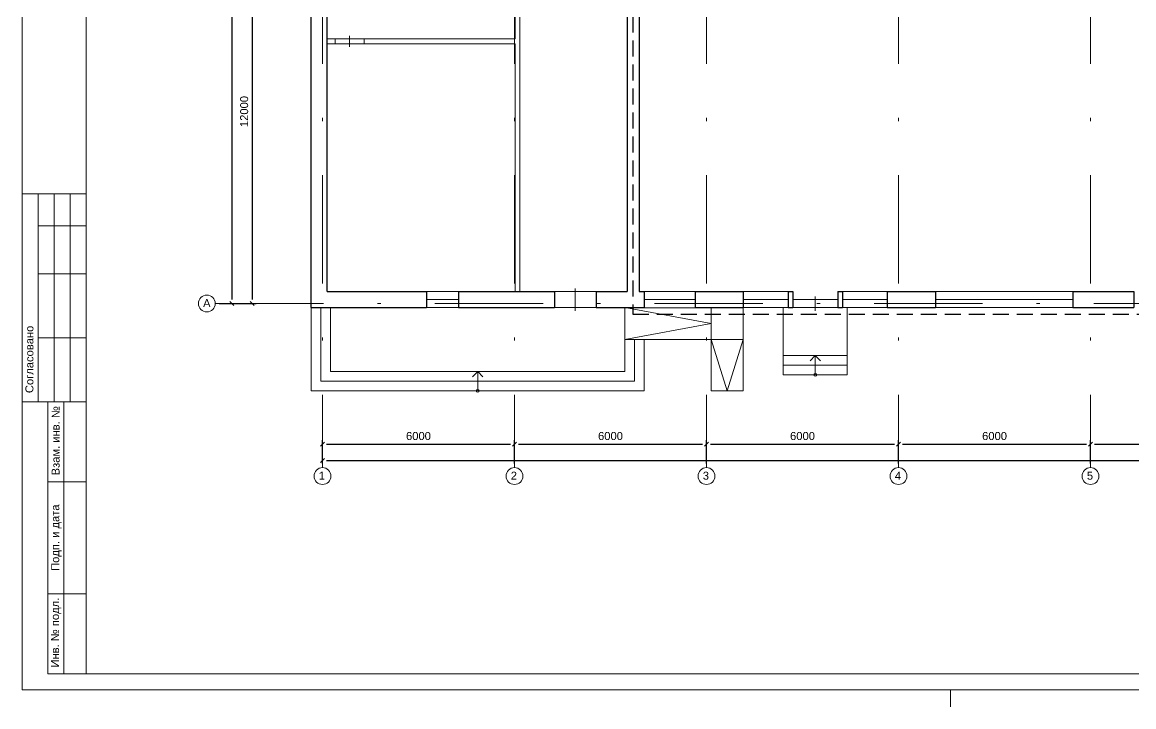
# Model space of a CAD drawing. Header units: metres. Extents: x -136 to 149, y -320 to -175.
# Drawn here: x -136.14 to -101.41, y -320.14 to -298.74 of the extents above; entities that cross this region are included whole.
import ezdxf
from ezdxf.enums import TextEntityAlignment as Align

# ---------------------------------------------------------------- set-up
doc = ezdxf.new("R2010")
doc.units = ezdxf.units.M
doc.header["$MEASUREMENT"] = 0
doc.linetypes.add('( Dashed )', pattern=[0.75, 0.5, -0.25])
doc.linetypes.add('DGN Style 4', pattern=[6.767072, 3.381423, -1.690711, 0.004227, -1.690711])
doc.layers.get('Defpoints').update_dxf_attribs({"lineweight": 0})
doc.styles.get("Standard").update_dxf_attribs({"font": 'cs_gost2304.shx'})
doc.styles.add('Style-Arial', font='arial.ttf')
doc.dimstyles.get("Standard").update_dxf_attribs({"dimtxt": 0.18, "dimasz": 0.18, "dimexe": 0.18, "dimexo": 0.0625, "dimgap": 0.09, "dimtad": 0, "dimtih": 1, "dimtoh": 1, "dimdec": 4, "dimzin": 0, "dimdsep": 46, "dimtxsty": 'Standard', "dimcen": 0.09, "dimadec": 0, "dimazin": 0, "dimtfac": 1, "dimtdec": 4, "dimtofl": 0, "dimtmove": 0, "dimatfit": 3, "dimfxl": 1, "dimtolj": 1, "dimtzin": 0, "dimarcsym": 0})

# ---------------------------------------------------------------- blocks, each defined once
blk = doc.blocks.new('*U394')
at = {"color": 7, "linetype": 'Continuous', "lineweight": 0}
for p in [(-0.164, 0.159), (0, -0.277), (0.164, 0.159)]:
    blk.add_line(p, (0, 0.323), dxfattribs=at)
blk.add_circle((0, -0.277), 0.0461, dxfattribs=at)
blk = doc.blocks.new('_Oblique-1')
at = {"color": 0, "linetype": 'ByBlock', "lineweight": -2}
blk.add_line((0.5, 0.5), (-0.5, -0.5), dxfattribs=at)
blk = doc.blocks.new('*D396')
at = {"color": 0, "linetype": 'Continuous', "lineweight": -2, "transparency": 16777216}
for p, q in [((-129.988, -282.935), (-129.467, -282.935)), ((-129.592, -283.06), (-129.592, -307.41)), ((-129.988, -307.535), (-129.467, -307.535))]:
    blk.add_line(p, q, dxfattribs=at)
at = {"layer": 'Defpoints', "color": 0, "linetype": 'Continuous', "lineweight": 30, "transparency": 16777216}
for p in [(-130.113, -282.935), (-130.113, -307.535), (-129.592, -307.535)]:
    blk.add_point(p, dxfattribs=at)
at = {"color": 0, "linetype": 'Continuous', "lineweight": -2, "transparency": 16777216, "xscale": 0.125, "yscale": 0.125, "zscale": 0.125}
for p, rotation in [((-129.592, -282.935), 90), ((-129.592, -307.535), 270)]:
    blk.add_blockref('_Oblique-1', p, dxfattribs=dict(at, rotation=rotation))
at = {"color": 0, "linetype": 'Continuous', "lineweight": 0, "transparency": 16777216, "insert": (-129.845, -295.235), "char_height": 0.25, "attachment_point": 5, "rotation": 90, "style": 'Style-Arial'}
blk.add_mtext('\\A1;24600', dxfattribs=at)
blk = doc.blocks.new('*D398')
at = {"color": 0, "linetype": 'Continuous', "lineweight": -2, "transparency": 16777216}
for p, q in [((-129.988, -295.535), (-128.83, -295.535)), ((-128.955, -295.66), (-128.955, -307.41)), ((-129.988, -307.535), (-128.83, -307.535))]:
    blk.add_line(p, q, dxfattribs=at)
at = {"layer": 'Defpoints', "color": 0, "linetype": 'Continuous', "lineweight": 30, "transparency": 16777216}
for p in [(-130.113, -295.535), (-130.113, -307.535), (-128.955, -307.535)]:
    blk.add_point(p, dxfattribs=at)
at = {"color": 0, "linetype": 'Continuous', "lineweight": -2, "transparency": 16777216, "xscale": 0.125, "yscale": 0.125, "zscale": 0.125}
for p, rotation in [((-128.955, -295.535), 90), ((-128.955, -307.535), 270)]:
    blk.add_blockref('_Oblique-1', p, dxfattribs=dict(at, rotation=rotation))
at = {"color": 0, "linetype": 'Continuous', "lineweight": 0, "transparency": 16777216, "insert": (-129.208, -301.535), "char_height": 0.25, "attachment_point": 5, "rotation": 90, "style": 'Style-Arial'}
blk.add_mtext('\\A1;12000', dxfattribs=at)
blk = doc.blocks.new('*D400')
at = {"color": 0, "linetype": 'Continuous', "lineweight": -2, "transparency": 16777216}
for p, q in [((-126.763, -312.54), (-126.763, -312.317)), ((-126.638, -312.442), (-72.888, -312.442)), ((-72.763, -312.54), (-72.763, -312.317))]:
    blk.add_line(p, q, dxfattribs=at)
at = {"layer": 'Defpoints', "color": 0, "linetype": 'Continuous', "lineweight": 30, "transparency": 16777216}
for p in [(-72.763, -312.442), (-126.763, -312.665), (-72.763, -312.665)]:
    blk.add_point(p, dxfattribs=at)
at = {"color": 0, "linetype": 'Continuous', "lineweight": -2, "transparency": 16777216, "xscale": 0.125, "yscale": 0.125, "zscale": 0.125, "rotation": 180}
blk.add_blockref('_Oblique-1', (-126.763, -312.442), dxfattribs=at)
at = {"color": 0, "linetype": 'Continuous', "lineweight": -2, "transparency": 16777216, "xscale": 0.125, "yscale": 0.125, "zscale": 0.125}
blk.add_blockref('_Oblique-1', (-72.763, -312.442), dxfattribs=at)
at = {"color": 0, "linetype": 'Continuous', "lineweight": 0, "transparency": 16777216, "insert": (-99.763, -312.19), "char_height": 0.25, "attachment_point": 5, "style": 'Style-Arial'}
blk.add_mtext('\\A1;54000', dxfattribs=at)
blk = doc.blocks.new('*D409')
at = {"color": 0, "linetype": 'Continuous', "lineweight": -2, "transparency": 16777216}
for p, q in [((-126.763, -312.54), (-126.763, -311.806)), ((-120.763, -312.54), (-120.763, -311.806)), ((-126.638, -311.931), (-120.888, -311.931))]:
    blk.add_line(p, q, dxfattribs=at)
at = {"layer": 'Defpoints', "color": 0, "linetype": 'Continuous', "lineweight": 30, "transparency": 16777216}
for p in [(-120.763, -311.931), (-126.763, -312.665), (-120.763, -312.665)]:
    blk.add_point(p, dxfattribs=at)
at = {"color": 0, "linetype": 'Continuous', "lineweight": -2, "transparency": 16777216, "xscale": 0.125, "yscale": 0.125, "zscale": 0.125, "rotation": 180}
blk.add_blockref('_Oblique-1', (-126.763, -311.931), dxfattribs=at)
at = {"color": 0, "linetype": 'Continuous', "lineweight": -2, "transparency": 16777216, "xscale": 0.125, "yscale": 0.125, "zscale": 0.125}
blk.add_blockref('_Oblique-1', (-120.763, -311.931), dxfattribs=at)
at = {"color": 0, "linetype": 'Continuous', "lineweight": 0, "transparency": 16777216, "insert": (-123.763, -311.678), "char_height": 0.25, "attachment_point": 5, "style": 'Style-Arial'}
blk.add_mtext('\\A1;6000', dxfattribs=at)
blk = doc.blocks.new('*D401')
at = {"color": 0, "linetype": 'Continuous', "lineweight": -2, "transparency": 16777216}
for p, q in [((-120.763, -312.54), (-120.763, -311.806)), ((-114.763, -312.54), (-114.763, -311.806)), ((-120.638, -311.931), (-114.888, -311.931))]:
    blk.add_line(p, q, dxfattribs=at)
at = {"layer": 'Defpoints', "color": 0, "linetype": 'Continuous', "lineweight": 30, "transparency": 16777216}
for p in [(-114.763, -311.931), (-120.763, -312.665), (-114.763, -312.665)]:
    blk.add_point(p, dxfattribs=at)
at = {"color": 0, "linetype": 'Continuous', "lineweight": -2, "transparency": 16777216, "xscale": 0.125, "yscale": 0.125, "zscale": 0.125, "rotation": 180}
blk.add_blockref('_Oblique-1', (-120.763, -311.931), dxfattribs=at)
at = {"color": 0, "linetype": 'Continuous', "lineweight": -2, "transparency": 16777216, "xscale": 0.125, "yscale": 0.125, "zscale": 0.125}
blk.add_blockref('_Oblique-1', (-114.763, -311.931), dxfattribs=at)
at = {"color": 0, "linetype": 'Continuous', "lineweight": 0, "transparency": 16777216, "insert": (-117.763, -311.678), "char_height": 0.25, "attachment_point": 5, "style": 'Style-Arial'}
blk.add_mtext('\\A1;6000', dxfattribs=at)
blk = doc.blocks.new('*D402')
at = {"color": 0, "linetype": 'Continuous', "lineweight": -2, "transparency": 16777216}
for p, q in [((-114.763, -312.54), (-114.763, -311.806)), ((-108.763, -312.54), (-108.763, -311.806)), ((-114.638, -311.931), (-108.888, -311.931))]:
    blk.add_line(p, q, dxfattribs=at)
at = {"layer": 'Defpoints', "color": 0, "linetype": 'Continuous', "lineweight": 30, "transparency": 16777216}
for p in [(-108.763, -311.931), (-114.763, -312.665), (-108.763, -312.665)]:
    blk.add_point(p, dxfattribs=at)
at = {"color": 0, "linetype": 'Continuous', "lineweight": -2, "transparency": 16777216, "xscale": 0.125, "yscale": 0.125, "zscale": 0.125, "rotation": 180}
blk.add_blockref('_Oblique-1', (-114.763, -311.931), dxfattribs=at)
at = {"color": 0, "linetype": 'Continuous', "lineweight": -2, "transparency": 16777216, "xscale": 0.125, "yscale": 0.125, "zscale": 0.125}
blk.add_blockref('_Oblique-1', (-108.763, -311.931), dxfattribs=at)
at = {"color": 0, "linetype": 'Continuous', "lineweight": 0, "transparency": 16777216, "insert": (-111.763, -311.678), "char_height": 0.25, "attachment_point": 5, "style": 'Style-Arial'}
blk.add_mtext('\\A1;6000', dxfattribs=at)
blk = doc.blocks.new('*D403')
at = {"color": 0, "linetype": 'Continuous', "lineweight": -2, "transparency": 16777216}
for p, q in [((-108.763, -312.54), (-108.763, -311.806)), ((-102.763, -312.54), (-102.763, -311.806)), ((-108.638, -311.931), (-102.888, -311.931))]:
    blk.add_line(p, q, dxfattribs=at)
at = {"layer": 'Defpoints', "color": 0, "linetype": 'Continuous', "lineweight": 30, "transparency": 16777216}
for p in [(-102.763, -311.931), (-108.763, -312.665), (-102.763, -312.665)]:
    blk.add_point(p, dxfattribs=at)
at = {"color": 0, "linetype": 'Continuous', "lineweight": -2, "transparency": 16777216, "xscale": 0.125, "yscale": 0.125, "zscale": 0.125, "rotation": 180}
blk.add_blockref('_Oblique-1', (-108.763, -311.931), dxfattribs=at)
at = {"color": 0, "linetype": 'Continuous', "lineweight": -2, "transparency": 16777216, "xscale": 0.125, "yscale": 0.125, "zscale": 0.125}
blk.add_blockref('_Oblique-1', (-102.763, -311.931), dxfattribs=at)
at = {"color": 0, "linetype": 'Continuous', "lineweight": 0, "transparency": 16777216, "insert": (-105.763, -311.678), "char_height": 0.25, "attachment_point": 5, "style": 'Style-Arial'}
blk.add_mtext('\\A1;6000', dxfattribs=at)
blk = doc.blocks.new('*D404')
at = {"color": 0, "linetype": 'Continuous', "lineweight": -2, "transparency": 16777216}
for p, q in [((-102.763, -312.54), (-102.763, -311.806)), ((-96.763, -312.54), (-96.763, -311.806)), ((-102.638, -311.931), (-96.888, -311.931))]:
    blk.add_line(p, q, dxfattribs=at)
at = {"layer": 'Defpoints', "color": 0, "linetype": 'Continuous', "lineweight": 30, "transparency": 16777216}
for p in [(-96.763, -311.931), (-102.763, -312.665), (-96.763, -312.665)]:
    blk.add_point(p, dxfattribs=at)
at = {"color": 0, "linetype": 'Continuous', "lineweight": -2, "transparency": 16777216, "xscale": 0.125, "yscale": 0.125, "zscale": 0.125, "rotation": 180}
blk.add_blockref('_Oblique-1', (-102.763, -311.931), dxfattribs=at)
at = {"color": 0, "linetype": 'Continuous', "lineweight": -2, "transparency": 16777216, "xscale": 0.125, "yscale": 0.125, "zscale": 0.125}
blk.add_blockref('_Oblique-1', (-96.763, -311.931), dxfattribs=at)
at = {"color": 0, "linetype": 'Continuous', "lineweight": 0, "transparency": 16777216, "insert": (-99.763, -311.678), "char_height": 0.25, "attachment_point": 5, "style": 'Style-Arial'}
blk.add_mtext('\\A1;6000', dxfattribs=at)
blk = doc.blocks.new('*U412')
at = {"color": 7, "linetype": 'Continuous', "lineweight": 13}
for p, q in [((-41.487, 20), (-41.487, -20)), ((-43.487, -5), (-41.487, -5)), ((-43.487, -5), (-43.487, -11.5)), ((-42.987, -5), (-42.987, -11.5)), ((-42.487, -5), (-42.487, -11.5)), ((-41.987, -5), (-41.987, -11.5)), ((-42.987, -6), (-41.487, -6)), ((-42.987, -7.5), (-41.487, -7.5)), ((-42.987, -9.5), (-41.487, -9.5)), ((-43.487, -11.5), (-41.487, -11.5)), ((-42.687, -11.5), (-41.487, -11.5)), ((-42.187, -20), (-42.187, -11.5)), ((-42.687, -14), (-41.487, -14)), ((-42.687, -17.5), (-41.487, -17.5)), ((-41.926, -20), (43.013, -20))]:
    blk.add_line(p, q, dxfattribs=at)
at = {"color": 7, "linetype": 'Continuous', "lineweight": 0}
blk.add_line((-14.487, -21.03), (-14.487, -20.5), dxfattribs=at)
at = {"color": 7, "linetype": 'Continuous', "lineweight": 0, "flags": 128}
blk.add_lwpolyline([(43.513, -20.5), (43.513, 20.5), (-43.487, 20.5), (-43.487, -20.5), (43.513, -20.5)], close=True, dxfattribs=at)
at = {"color": 7, "linetype": 'Continuous', "lineweight": 13, "flags": 128}
blk.add_lwpolyline([(-41.487, -20), (-42.687, -20), (-42.687, -11.5)], dxfattribs=at)
at = {"color": 7, "linetype": 'Continuous', "lineweight": 0, "style": 'Style-Arial'}
for s, p in [('Согласовано', (-43.263, -10.173)), ('Взам. инв. №', (-42.445, -12.716)), ('Подп. и дата', (-42.457, -15.745)), ('Инв. № подл.', (-42.462, -18.713))]:
    blk.add_text(s, height=0.25002, rotation=90, dxfattribs=at).set_placement(p, align=Align.MIDDLE_CENTER)
blk = doc.blocks.new('*U426')
at = {"color": 30, "linetype": '( Dashed )', "lineweight": 30}
for p, q in [((-22.175, -0.44), (-22.175, -12.74)), ((-22.175, -12.74), (22.175, -12.74))]:
    blk.add_line(p, q, dxfattribs=at)

msp = doc.modelspace()

# ---------------------------------------------------------------- linework, layer by layer
at = {"color": 1, "linetype": 'DGN Style 4', "lineweight": 0}
for p, q in [((-126.76311198, -282.93497332), (-126.76311198, -312.66497332)), ((-120.76311198, -282.93497332), (-120.76311198, -312.66497332)), ((-114.76311198, -282.93497332), (-114.76311198, -312.66497332)), ((-108.76311198, -282.93497332), (-108.76311198, -312.66497332)), ((-102.76311198, -282.93497332), (-102.76311198, -312.66497332)), ((-130.11311198, -307.53497332), (-72.76311198, -307.53497332))]:
    msp.add_line(p, q, dxfattribs=at)
at = {"color": 7, "linetype": 'Continuous', "lineweight": 30}
for p, q in [((-127.11311198, -307.66497332), (-127.11311198, -295.13497332)), ((-126.61311198, -307.16497332), (-126.61311198, -295.76497332)), ((-117.24311198, -295.76497332), (-117.24311198, -307.16497332)), ((-116.86311198, -295.76497332), (-116.86311198, -307.16497332)), ((-126.61311198, -307.16497332), (-123.51311198, -307.16497332)), ((-123.51311198, -307.16497332), (-123.51311198, -307.66497332)), ((-122.51311198, -307.16497332), (-122.51311198, -307.66497332)), ((-122.51311198, -307.16497332), (-119.51311198, -307.16497332)), ((-119.51311198, -307.16497332), (-119.51311198, -307.66497332)), ((-118.21311198, -307.16497332), (-118.21311198, -307.66497332)), ((-118.21311198, -307.16497332), (-117.24311198, -307.16497332)), ((-116.86311198, -307.16497332), (-116.71311198, -307.16497332)), ((-116.71311198, -307.16497332), (-116.71311198, -307.66497332)), ((-115.11311198, -307.16497332), (-115.11311198, -307.66497332)), ((-115.11311198, -307.16497332), (-113.61311198, -307.16497332)), ((-113.61311198, -307.16497332), (-113.61311198, -307.66497332)), ((-112.21311198, -307.16497332), (-112.21311198, -307.66497332)), ((-112.21311198, -307.16497332), (-112.06311198, -307.16497332)), ((-112.06311198, -307.16497332), (-112.06311198, -307.66497332)), ((-110.66311198, -307.16497332), (-110.66311198, -307.66497332)), ((-110.66311198, -307.16497332), (-110.51311198, -307.16497332)), ((-110.51311198, -307.16497332), (-110.51311198, -307.66497332)), ((-109.11311198, -307.16497332), (-109.11311198, -307.66497332)), ((-109.11311198, -307.16497332), (-107.61311198, -307.16497332)), ((-107.61311198, -307.16497332), (-107.61311198, -307.66497332)), ((-103.31311198, -307.16497332), (-103.31311198, -307.66497332)), ((-103.31311198, -307.16497332), (-101.41311198, -307.16497332)), ((-101.41311198, -307.16497332), (-101.41311198, -307.66497332)), ((-127.11311198, -307.66497332), (-123.51311198, -307.66497332)), ((-122.51311198, -307.66497332), (-119.51311198, -307.66497332)), ((-118.21311198, -307.66497332), (-116.71311198, -307.66497332)), ((-115.11311198, -307.66497332), (-113.61311198, -307.66497332)), ((-112.21311198, -307.66497332), (-112.06311198, -307.66497332)), ((-110.66311198, -307.66497332), (-110.51311198, -307.66497332)), ((-109.11311198, -307.66497332), (-107.61311198, -307.66497332)), ((-103.31311198, -307.66497332), (-101.41311198, -307.66497332))]:
    msp.add_line(p, q, dxfattribs=at)
at = {"color": 7, "linetype": 'Continuous', "lineweight": 13}
for p, q in [((-120.74311198, -297.81497332), (-120.74311198, -299.26497332)), ((-120.59311198, -298.21497332), (-120.59311198, -307.16497332)), ((-126.61311198, -299.26497332), (-126.36311198, -299.26497332)), ((-126.36311198, -299.26497332), (-126.36311198, -299.41497332)), ((-125.46311198, -299.26497332), (-125.46311198, -299.41497332)), ((-125.46311198, -299.26497332), (-120.74311198, -299.26497332)), ((-126.61311198, -299.41497332), (-126.36311198, -299.41497332)), ((-125.46311198, -299.41497332), (-120.74311198, -299.41497332)), ((-120.74311198, -299.41497332), (-120.74311198, -307.16497332))]:
    msp.add_line(p, q, dxfattribs=at)
at = {"color": 7, "linetype": 'Continuous', "lineweight": 0}
for p, q in [((-125.91311198, -299.16497332), (-125.91311198, -299.51497332)), ((-118.86311198, -307.06497332), (-118.86311198, -307.76497332)), ((-111.36311198, -307.31497332), (-111.36311198, -307.76497332)), ((-127.11311198, -307.66497332), (-127.11311198, -310.26497332)), ((-126.81311198, -307.66497332), (-126.81311198, -309.96497332)), ((-126.51311198, -307.66497332), (-126.51311198, -309.66497332)), ((-123.51311198, -307.41497332), (-122.51311198, -307.41497332)), ((-117.31311198, -307.66497332), (-117.31311198, -309.66497332)), ((-116.71311198, -307.41521524), (-115.11311198, -307.41521524)), ((-114.61311198, -308.66497332), (-114.61311198, -307.66497332)), ((-113.61311198, -307.41497332), (-112.21311198, -307.41497332)), ((-113.61311198, -307.66497332), (-113.61311198, -310.26497332)), ((-112.36311198, -307.66497332), (-112.36311198, -309.16497332)), ((-110.51311198, -307.41497332), (-109.11311198, -307.41497332)), ((-110.36311198, -307.66497332), (-110.36311198, -309.16497332)), ((-107.61311198, -307.41497332), (-103.31311198, -307.41497332)), ((-117.31311198, -308.66497332), (-114.61311198, -308.66497332)), ((-117.01311198, -308.66497332), (-117.01311198, -309.96497332)), ((-116.71311198, -308.66497332), (-116.71311198, -310.26497332)), ((-114.61311198, -308.66497332), (-114.61311198, -310.26497332)), ((-114.61311198, -308.66497332), (-113.61311198, -308.66497332)), ((-110.36311198, -309.16497332), (-112.36311198, -309.16497332)), ((-126.51311198, -309.66497332), (-117.31311198, -309.66497332)), ((-126.81311198, -309.96497332), (-117.01311198, -309.96497332)), ((-127.11311198, -310.26497332), (-116.71311198, -310.26497332)), ((-114.61311198, -310.26497332), (-113.61311198, -310.26497332))]:
    msp.add_line(p, q, dxfattribs=at)
at = {"color": 7, "linetype": 'Continuous', "lineweight": 0, "flags": 128}
for points in [[(-126.36311198, -299.26497332), (-125.46311198, -299.26497332), (-125.46311198, -299.41497332), (-126.36311198, -299.41497332), (-126.36311198, -299.26497332)], [(-123.51311198, -307.16497332), (-122.51311198, -307.16497332), (-122.51311198, -307.66497332), (-123.51311198, -307.66497332), (-123.51311198, -307.16497332)], [(-119.51311198, -307.16497332), (-118.21311198, -307.16497332), (-118.21311198, -307.66497332), (-119.51311198, -307.66497332), (-119.51311198, -307.16497332)], [(-116.71311198, -307.16497332), (-115.11311198, -307.16497332), (-115.11311198, -307.66545715), (-116.71311198, -307.66545715), (-116.71311198, -307.16497332)], [(-113.61311198, -307.16497332), (-112.21311198, -307.16497332), (-112.21311198, -307.66497332), (-113.61311198, -307.66497332), (-113.61311198, -307.16497332)], [(-110.51311198, -307.16497332), (-109.11311198, -307.16497332), (-109.11311198, -307.66497332), (-110.51311198, -307.66497332), (-110.51311198, -307.16497332)], [(-107.61311198, -307.16497332), (-103.31311198, -307.16497332), (-103.31311198, -307.66497332), (-107.61311198, -307.66497332), (-107.61311198, -307.16497332)], [(-112.06311198, -307.41497332), (-110.66311198, -307.41497332), (-110.66311198, -307.66497332), (-112.06311198, -307.66497332), (-112.06311198, -307.41497332)], [(-112.36311198, -309.16497332), (-110.36311198, -309.16497332), (-110.36311198, -309.46497332), (-112.36311198, -309.46497332), (-112.36311198, -309.16497332)], [(-112.36311198, -309.46497332), (-110.36311198, -309.46497332), (-110.36311198, -309.76497332), (-112.36311198, -309.76497332), (-112.36311198, -309.46497332)]]:
    msp.add_lwpolyline(points, close=True, dxfattribs=at)
for points in [[(-117.31311198, -307.66497332), (-114.61311198, -308.16497332), (-117.31311198, -308.66497332)], [(-114.61311198, -308.66497332), (-114.11311198, -310.26497332), (-113.61311198, -308.66497332)]]:
    msp.add_lwpolyline(points, dxfattribs=at)
at = {"color": 7, "linetype": 'Continuous', "lineweight": 13}
for centre in [(-130.37646742, -307.53497332), (-126.76311198, -312.92832877), (-120.76311198, -312.92832877), (-114.76311198, -312.92832877), (-108.76311198, -312.92832877), (-102.76311198, -312.92832877)]:
    msp.add_circle(centre, 0.26335544, dxfattribs=at)

# ---------------------------------------------------------------- block references
msp.add_blockref('*U412', (-92.65627506, -299.1091659), dxfattribs=at)
at = {"color": 30, "linetype": '( Dashed )', "lineweight": 30}
msp.add_blockref('*U426', (-94.8881415, -295.12495), dxfattribs=at)
at = {"color": 7, "linetype": 'Continuous', "lineweight": 0}
for p in [(-111.3631, -309.488), (-121.9131, -309.988)]:
    msp.add_blockref('*U394', p, dxfattribs=at)

# ---------------------------------------------------------------- texts
at = {"color": 7, "linetype": 'Continuous', "lineweight": 30, "style": 'Style-Arial'}
for s, p in [('А', (-130.49212064, -307.39826017)), ('1', (-126.87876519, -312.79161562)), ('2', (-120.87876519, -312.79161562)), ('3', (-114.87876519, -312.79161562)), ('4', (-108.87876519, -312.79161562)), ('5', (-102.87876519, -312.79161562))]:
    msp.add_text(s, height=0.25, dxfattribs=at).set_placement(p, align=Align.TOP_LEFT)

# ---------------------------------------------------------------- dimensions: what is measured, and where the dimension line sits
at = {"color": 5, "linetype": 'Continuous', "lineweight": 0}
for base, p1, picture, middle in [((-129.59200568, -307.53497332), (-130.11311198, -282.93497332), '*D396', (-129.84464892, -295.23497332)), ((-128.95525221, -307.53497332), (-130.11311198, -295.53497332), '*D398', (-129.20789546, -301.53497332))]:
    dim = msp.add_linear_dim(base=base, p1=p1, p2=(-130.11311198, -307.53497332), angle=270, dimstyle='Standard', override={"dimtxt": 0.25, "dimasz": 0.125, "dimexe": 0.125, "dimexo": 0.125, "dimgap": 0.125, "dimtad": 1, "dimtih": 0, "dimtoh": 0, "dimlfac": 1000, "dimzin": 11, "dimtxsty": 'Style-Arial', "dimblk": '_Oblique-1', "dimtzin": 11}, dxfattribs=at)
    dim.commit()
    dim.dimension.update_dxf_attribs({"geometry": picture, "text_midpoint": middle})
for base, p1, p2, picture, middle in [((-120.76311198, -311.93070965), (-126.76311198, -312.66497332), (-120.76311198, -312.66497332), '*D409', (-123.76311198, -311.6780664)), ((-114.76311198, -311.93070965), (-120.76311198, -312.66497332), (-114.76311198, -312.66497332), '*D401', (-117.76311198, -311.6780664)), ((-108.76311198, -311.93070965), (-114.76311198, -312.66497332), (-108.76311198, -312.66497332), '*D402', (-111.76311198, -311.6780664)), ((-102.76311198, -311.93070965), (-108.76311198, -312.66497332), (-102.76311198, -312.66497332), '*D403', (-105.76311198, -311.6780664)), ((-96.76311198, -311.93070965), (-102.76311198, -312.66497332), (-96.76311198, -312.66497332), '*D404', (-99.76311198, -311.6780664)), ((-72.7631119782, -312.4422864604), (-126.7631119782, -312.6649733205), (-72.7631119782, -312.6649733205), '*D400', (-99.7631119782, -312.1896432135))]:
    dim = msp.add_linear_dim(base=base, p1=p1, p2=p2, dimstyle='Standard', override={"dimtxt": 0.25, "dimasz": 0.125, "dimexe": 0.125, "dimexo": 0.125, "dimgap": 0.125, "dimtad": 1, "dimtih": 0, "dimtoh": 0, "dimlfac": 1000, "dimzin": 11, "dimtxsty": 'Style-Arial', "dimblk": '_Oblique-1', "dimtzin": 11}, dxfattribs=at)
    dim.commit()
    dim.dimension.update_dxf_attribs({"geometry": picture, "text_midpoint": middle})

doc.saveas('drawing.dxf')
